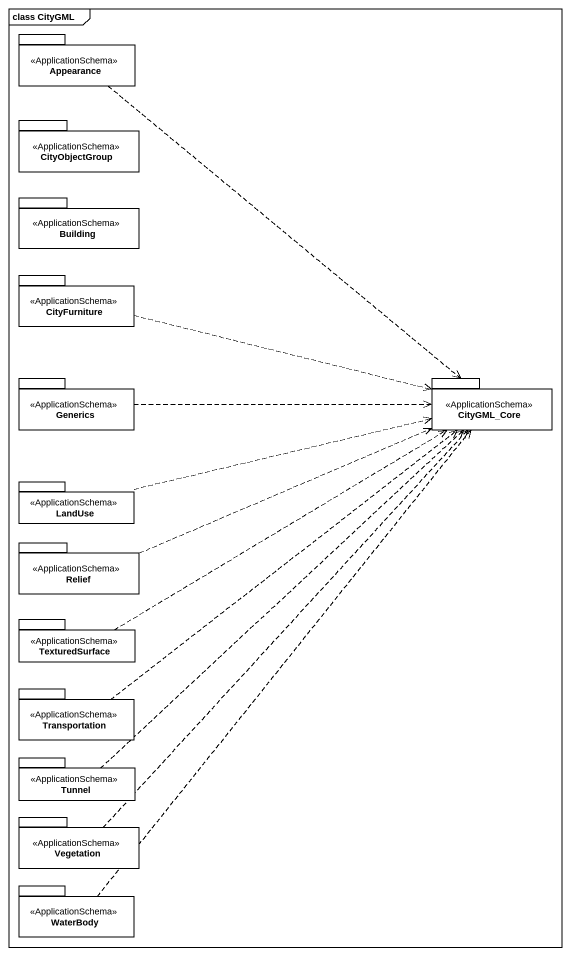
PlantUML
@startuml
mainframe class CityGML
package Appearance <<ApplicationSchema>> {
}
package CityObjectGroup <<ApplicationSchema>> {
}
package Building <<ApplicationSchema>> {
}
package CityFurniture <<ApplicationSchema>> {
}
package Generics <<ApplicationSchema>> {
}
package CityGML_Core <<ApplicationSchema>> {
}
package LandUse <<ApplicationSchema>> {
}
package Relief <<ApplicationSchema>> {
}
package TexturedSurface <<ApplicationSchema>> {
}
package Transportation <<ApplicationSchema>> {
}
package Tunnel <<ApplicationSchema>> {
}
package Vegetation <<ApplicationSchema>> {
}
package WaterBody <<ApplicationSchema>> {
}
Appearance ..> CityGML_Core
CityFurniture .right.> CityGML_Core
Generics .right.> CityGML_Core
LandUse .right.> CityGML_Core
Relief .right.> CityGML_Core
TexturedSurface .right.> CityGML_Core
Transportation .up.> CityGML_Core
Tunnel .up.> CityGML_Core
Vegetation .up.> CityGML_Core
WaterBody .up.> CityGML_Core
@enduml
